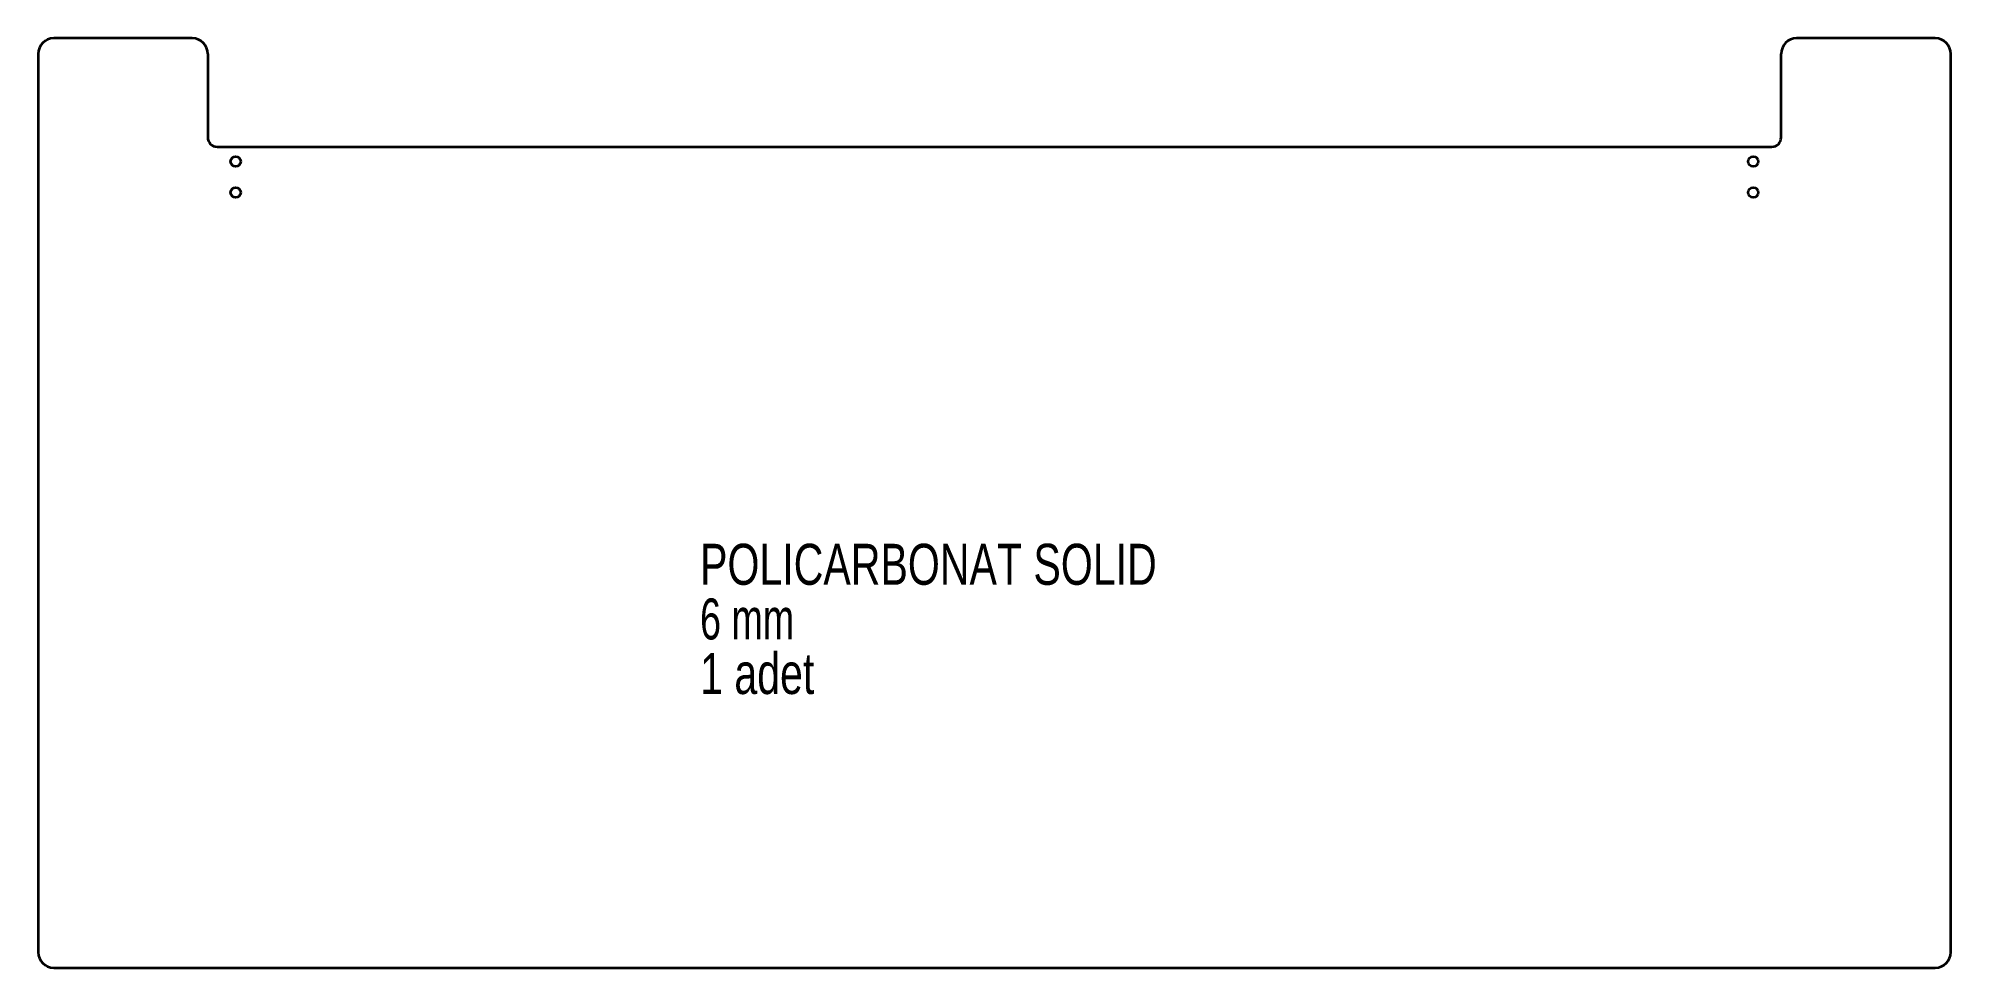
# Model space of a CAD drawing. Header units: millimetres. Extents: x -464 to 771, y -328 to 272.
import ezdxf

# ---------------------------------------------------------------- set-up
doc = ezdxf.new("R2010")
doc.units = ezdxf.units.MM
doc.styles.add('SLDTEXTSTYLE0', font='TXT', dxfattribs={"width": 0.75})
doc.styles.add('SLDTEXTSTYLE1', font='TXT', dxfattribs={"width": 0.6875})

# ---------------------------------------------------------------- blocks, each defined once
blk = doc.blocks.new('SW_NOTE_0')
at = {"color": 0, "linetype": 'Continuous', "lineweight": 0, "attachment_point": 1}
for s, insert, char_height, style in [('POLICARBONAT SOLID', (0, 34.1), 26.458, 'SLDTEXTSTYLE0'), ('6 mm', (0, -1.2), 26.46, 'SLDTEXTSTYLE1'), ('1 adet', (0, -36.4), 26.46, 'SLDTEXTSTYLE0')]:
    blk.add_mtext(s, dxfattribs=dict(at, insert=insert, char_height=char_height, style=style))

msp = doc.modelspace()

# ---------------------------------------------------------------- linework, layer by layer
at = {"color": 7, "linetype": 'Continuous', "lineweight": 35}
for p, q in [((-364.6, 272), (-454.1, 272)), ((760.9, 272), (671.4, 272)), ((-464.1, 262), (-464.1, -318)), ((-354.6, 262), (-354.6, 208)), ((661.4, 208), (661.4, 262)), ((770.9, -318), (770.9, 262)), ((-348.6, 202), (655.4, 202)), ((-454.1, -328), (760.9, -328))]:
    msp.add_line(p, q, dxfattribs=at)
for centre in [(-336.6, 192.5), (643.4, 192.5), (-336.6, 172.5), (643.4, 172.5)]:
    msp.add_circle(centre, 3.25, dxfattribs=at)
for centre, radius, start, end in [((-454.1, 262), 10, 90, 180), ((-364.6, 262), 10, 0, 90), ((671.4, 262), 10, 90, 180), ((760.9, 262), 10, 0, 90), ((-348.6, 208), 6, 180, 270), ((655.4, 208), 6, 270, 0), ((-454.1, -318), 10, 180, 270), ((760.9, -318), 10, 270, 0)]:
    msp.add_arc(centre, radius, start, end, dxfattribs=at)

# ---------------------------------------------------------------- block references
at = {"color": 7, "linetype": 'Continuous', "lineweight": 0}
msp.add_blockref('SW_NOTE_0', (-36.7, -88.4), dxfattribs=at)

doc.saveas('drawing.dxf')
